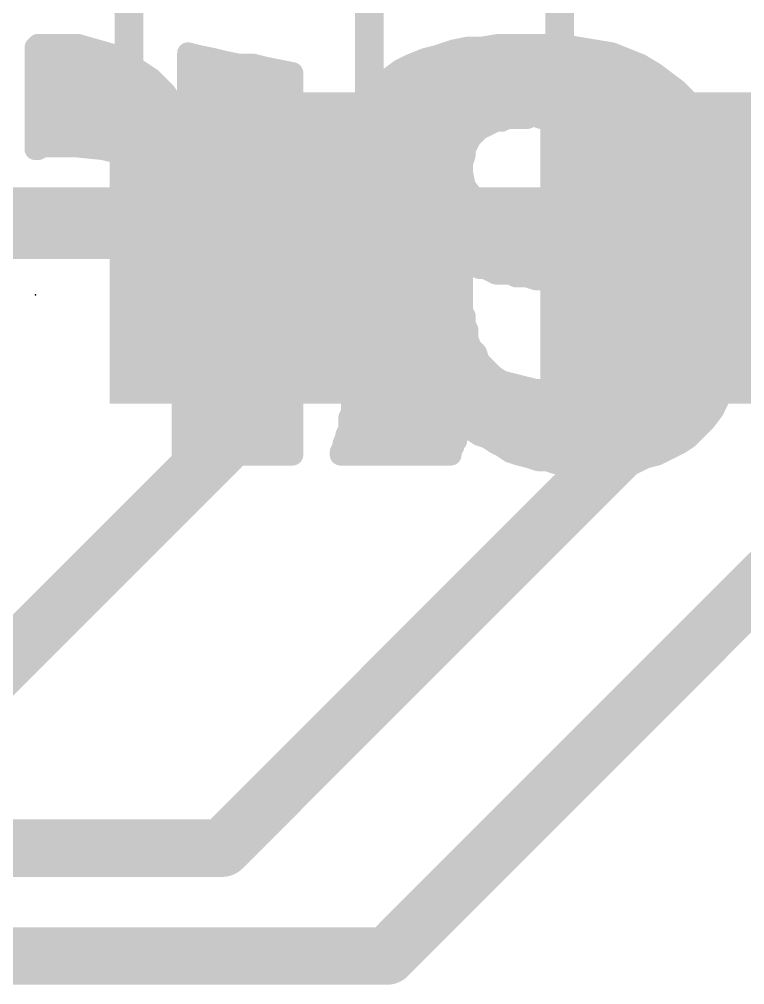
# Model space of a CAD drawing. Extents: x -30.7 to 55.9, y -16 to 25.5.
# Drawn here: x 15.436 to 18.003, y 19.914 to 23.327 of the extents above; entities that cross this region are included whole.
import ezdxf

# ---------------------------------------------------------------- set-up
doc = ezdxf.new("R2010")
doc.units = 0
for name, color, linetype in [('1', 12, 'CONTINUOUS'), ('16', 53, 'CONTINUOUS'), ('22', 40, 'CONTINUOUS'), ('24', 53, 'CONTINUOUS'), ('51', 53, 'CONTINUOUS')]:
    doc.layers.add(name, color=color, linetype=linetype)

# ---------------------------------------------------------------- blocks, each defined once
blk = doc.blocks.new('RECT')
blk.add_solid([(-0.5, -0.5), (0.5, -0.5), (-0.5, 0.5), (0.5, 0.5)])

msp = doc.modelspace()

# ---------------------------------------------------------------- linework, layer by layer
at = {"layer": '1', "const_width": 0.2032}
for points in [[(16.256, 21.9202), (16.256, 22.518)], [(19.2414, 22.518), (16.7386, 20.0152)], [(17.78, 22.518), (17.78, 22.0218)], [(17.78, 22.0218), (16.1544, 20.3962)], [(15.113, 20.7772), (16.256, 21.9202)], [(16.1544, 20.3962), (10.287, 20.3962)], [(12.6312, 20.0152), (16.7386, 20.0152)]]:
    msp.add_lwpolyline(points, dxfattribs=at)
at = {"layer": '1', "const_width": 0.1016}
for points in [[(16.3068, 22.518, 1), (16.2052, 22.518)], [(17.8308, 22.518, 1), (17.7292, 22.518)], [(17.8159, 21.9859, 1), (17.7441, 22.0577)], [(17.7292, 22.0218, 1), (17.8308, 22.0218)], [(16.2919, 21.8843, 1), (16.2201, 21.9561)], [(16.2052, 21.9202, 1), (16.3068, 21.9202)], [(16.1185, 20.4321, 1), (16.1903, 20.3603)], [(16.1544, 20.3454, 1), (16.1544, 20.447)], [(16.7386, 19.9644, 1), (16.7386, 20.066)], [(16.7027, 20.0511, 1), (16.7745, 19.9793)]]:
    msp.add_lwpolyline(points, format="xyb", dxfattribs=at)
at = {"layer": '16', "const_width": 0.254}
msp.add_lwpolyline([(19.4818, 22.606), (7.366, 22.606)], dxfattribs=at)
at = {"layer": '22', "const_width": 0.0762}
for points in [[(15.503, 23.237), (15.493, 23.227)], [(15.493, 23.227), (15.493, 22.867)], [(15.643, 23.237), (15.503, 23.237)], [(15.783, 23.197), (15.643, 23.237)], [(16.073, 23.197), (16.033, 23.207)], [(16.033, 23.207), (16.033, 22.937)], [(16.973, 23.217), (16.913, 23.197)], [(17.023, 23.227), (16.973, 23.217)], [(17.073, 23.227), (17.023, 23.227)], [(17.133, 23.237), (17.073, 23.227)], [(17.353, 23.237), (17.133, 23.237)], [(17.533, 23.207), (17.353, 23.237)], [(17.633, 23.167), (17.533, 23.207)], [(15.903, 23.117), (15.783, 23.197)], [(16.123, 23.187), (16.073, 23.197)], [(16.163, 23.177), (16.123, 23.187)], [(16.213, 23.167), (16.163, 23.177)], [(16.873, 23.187), (16.823, 23.167)], [(16.913, 23.197), (16.873, 23.187)], [(15.493, 23.1648), (15.8313, 23.1648)], [(16.033, 23.1648), (16.2718, 23.1648)], [(16.263, 23.167), (16.213, 23.167)], [(16.303, 23.157), (16.263, 23.167)], [(16.403, 23.137), (16.303, 23.157)], [(16.403, 21.787), (16.403, 23.137)], [(16.783, 23.147), (16.743, 23.117)], [(16.823, 23.167), (16.783, 23.147)], [(16.8186, 23.1648), (17.6367, 23.1648)], [(17.683, 23.137), (17.633, 23.167)], [(17.763, 23.077), (17.683, 23.137)], [(15.953, 23.067), (15.903, 23.117)], [(16.743, 23.117), (16.673, 23.047)], [(15.493, 23.0886), (15.9314, 23.0886)], [(16.033, 23.0886), (16.403, 23.0886)], [(16.7146, 23.0886), (17.7475, 23.0886)], [(17.803, 23.037), (17.763, 23.077)], [(15.993, 23.007), (15.953, 23.067)], [(16.673, 23.047), (16.653, 22.997)], [(17.833, 22.997), (17.803, 23.037)], [(15.493, 23.0124), (15.9894, 23.0124)], [(16.023, 22.937), (15.993, 23.007)], [(16.033, 23.0124), (16.403, 23.0124)], [(16.6592, 23.0124), (17.8215, 23.0124)], [(16.653, 22.997), (16.633, 22.957)], [(17.063, 22.937), (17.123, 22.967)], [(17.123, 22.967), (17.143, 22.967)], [(17.143, 22.967), (17.163, 22.977)], [(17.163, 22.977), (17.233, 22.977)], [(17.233, 22.977), (17.253, 22.987)], [(17.253, 22.987), (17.283, 22.977)], [(17.283, 22.977), (17.333, 22.977)], [(17.333, 22.977), (17.363, 22.967)], [(17.363, 22.967), (17.383, 22.967)], [(17.383, 22.967), (17.423, 22.947)], [(17.863, 22.947), (17.833, 22.997)], [(15.493, 22.9362), (16.403, 22.9362)], [(16.033, 22.937), (16.023, 22.937)], [(16.633, 22.957), (16.613, 22.837)], [(16.6295, 22.9362), (17.0622, 22.9362)], [(17.033, 22.907), (17.063, 22.937)], [(17.423, 22.947), (17.483, 22.887)], [(17.4338, 22.9362), (17.8666, 22.9362)], [(17.883, 22.887), (17.863, 22.947)], [(17.013, 22.867), (17.033, 22.907)], [(15.493, 22.867), (15.503, 22.867)], [(15.503, 22.867), (15.523, 22.877)], [(15.523, 22.877), (15.633, 22.877)], [(15.633, 22.877), (15.733, 22.867)], [(15.733, 22.867), (15.813, 22.847)], [(17.013, 22.847), (17.013, 22.867)], [(17.483, 22.887), (17.503, 22.847)], [(17.893, 22.837), (17.883, 22.887)], [(15.761, 22.86), (16.403, 22.86)], [(15.813, 22.847), (15.873, 22.807)], [(16.613, 22.837), (16.613, 21.937)], [(16.6168, 22.86), (17.013, 22.86)], [(17.003, 22.817), (17.013, 22.847)], [(17.4965, 22.86), (17.8884, 22.86)], [(17.503, 22.847), (17.503, 22.817)], [(17.903, 22.767), (17.893, 22.837)], [(15.873, 22.807), (15.933, 22.747)], [(17.003, 22.787), (17.003, 22.817)], [(17.503, 22.817), (17.513, 22.797)], [(17.513, 22.797), (17.513, 22.767)], [(15.8962, 22.7838), (16.403, 22.7838)], [(16.613, 22.7838), (17.0036, 22.7838)], [(17.013, 22.737), (17.003, 22.787)], [(17.513, 22.7838), (17.9006, 22.7838)], [(17.513, 22.767), (17.903, 22.767)], [(15.933, 22.747), (15.993, 22.607)], [(17.043, 22.697), (17.013, 22.737)], [(15.9499, 22.7076), (16.403, 22.7076)], [(16.613, 22.7076), (17.0351, 22.7076)], [(17.083, 22.667), (17.043, 22.697)], [(17.143, 22.647), (17.083, 22.667)], [(15.9825, 22.6314), (16.403, 22.6314)], [(16.613, 22.6314), (17.2119, 22.6314)], [(17.213, 22.637), (17.143, 22.647)], [(17.213, 22.637), (17.173, 22.427)], [(17.173, 22.427), (17.213, 22.637)], [(17.2119, 22.6314), (17.2578, 22.6314)], [(17.293, 22.627), (17.213, 22.637)], [(17.383, 22.617), (17.293, 22.627)], [(15.993, 22.607), (16.013, 22.517)], [(17.473, 22.597), (17.383, 22.617)], [(17.393, 22.387), (17.473, 22.597)], [(17.473, 22.597), (17.393, 22.387)], [(17.553, 22.587), (17.473, 22.597)], [(17.643, 22.567), (17.553, 22.587)], [(17.723, 22.537), (17.643, 22.567)], [(16.0045, 22.5552), (16.403, 22.5552)], [(16.613, 22.5552), (17.1974, 22.5552)], [(17.1974, 22.5552), (17.4571, 22.5552)], [(17.4571, 22.5552), (17.6745, 22.5552)], [(17.793, 22.497), (17.723, 22.537)], [(16.013, 22.517), (16.013, 21.787)], [(17.853, 22.437), (17.793, 22.497)], [(16.013, 22.479), (16.403, 22.479)], [(16.613, 22.479), (17.003, 22.479)], [(17.003, 22.297), (17.003, 22.487)], [(17.003, 22.487), (17.023, 22.477)], [(17.019, 22.479), (17.1829, 22.479)], [(17.023, 22.477), (17.033, 22.467)], [(17.033, 22.467), (17.053, 22.457)], [(17.053, 22.457), (17.063, 22.447)], [(17.1829, 22.479), (17.428, 22.479)], [(17.4281, 22.479), (17.811, 22.479)], [(17.063, 22.447), (17.083, 22.447)], [(17.083, 22.447), (17.123, 22.427)], [(17.123, 22.427), (17.173, 22.427)], [(17.173, 22.427), (17.193, 22.417)], [(17.903, 22.367), (17.853, 22.437)], [(16.013, 22.4028), (16.403, 22.4028)], [(16.613, 22.4028), (17.003, 22.4028)], [(17.193, 22.417), (17.233, 22.417)], [(17.233, 22.417), (17.263, 22.407)], [(17.263, 22.407), (17.303, 22.407)], [(17.303, 22.407), (17.333, 22.397)], [(17.3156, 22.4028), (17.399, 22.4028)], [(17.333, 22.397), (17.353, 22.397)], [(17.353, 22.397), (17.373, 22.387)], [(17.373, 22.387), (17.393, 22.387)], [(17.393, 22.387), (17.493, 22.337)], [(17.399, 22.4028), (17.8774, 22.4028)], [(17.933, 22.277), (17.903, 22.367)], [(16.013, 22.3266), (16.403, 22.3266)], [(16.613, 22.3266), (17.003, 22.3266)], [(17.493, 22.337), (17.533, 22.297)], [(17.5034, 22.3266), (17.9165, 22.3266)], [(17.013, 22.277), (17.003, 22.297)], [(17.533, 22.297), (17.553, 22.257)], [(16.013, 22.2504), (16.403, 22.2504)], [(16.613, 22.2504), (17.013, 22.2504)], [(17.013, 22.247), (17.013, 22.277)], [(17.553, 22.257), (17.553, 22.217)], [(17.553, 22.2504), (17.9354, 22.2504)], [(17.943, 22.167), (17.933, 22.277)], [(17.023, 22.227), (17.013, 22.247)], [(17.023, 22.197), (17.023, 22.227)], [(17.553, 22.217), (17.563, 22.187)], [(17.033, 22.167), (17.023, 22.197)], [(17.563, 22.187), (17.553, 22.167)], [(16.013, 22.1742), (16.403, 22.1742)], [(16.613, 22.1742), (17.0306, 22.1742)], [(17.053, 22.147), (17.033, 22.167)], [(17.063, 22.117), (17.053, 22.147)], [(17.553, 22.147), (17.543, 22.117)], [(17.553, 22.167), (17.553, 22.147)], [(17.5566, 22.1742), (17.9423, 22.1742)], [(17.943, 22.117), (17.943, 22.167)], [(17.113, 22.067), (17.063, 22.117)], [(17.543, 22.117), (17.543, 22.107)], [(17.933, 22.067), (17.943, 22.117)], [(16.013, 22.098), (16.403, 22.098)], [(16.613, 22.098), (17.082, 22.098)], [(17.533, 22.087), (17.503, 22.057)], [(17.543, 22.107), (17.533, 22.087)], [(17.5385, 22.098), (17.9392, 22.098)], [(17.143, 22.047), (17.113, 22.067)], [(17.263, 22.017), (17.143, 22.047)], [(17.483, 22.047), (17.473, 22.037)], [(17.503, 22.057), (17.483, 22.047)], [(17.913, 21.987), (17.933, 22.067)], [(16.013, 22.0218), (16.403, 22.0218)], [(16.613, 22.0218), (17.2438, 22.0218)], [(17.413, 22.017), (17.263, 22.017)], [(17.433, 22.027), (17.413, 22.017)], [(17.4226, 22.0218), (17.9217, 22.0218)], [(17.453, 22.027), (17.433, 22.027)], [(17.473, 22.037), (17.453, 22.027)], [(17.893, 21.947), (17.913, 21.987)], [(16.013, 21.9456), (16.403, 21.9456)], [(16.613, 21.9456), (17.892, 21.9456)], [(17.863, 21.907), (17.893, 21.947)], [(16.613, 21.937), (16.603, 21.917)], [(16.603, 21.917), (16.603, 21.877)], [(16.993, 21.907), (16.993, 21.927)], [(16.993, 21.927), (17.013, 21.907)], [(16.603, 21.877), (16.593, 21.857)], [(16.983, 21.897), (16.993, 21.907)], [(16.983, 21.837), (16.983, 21.897)], [(17.013, 21.907), (17.033, 21.877)], [(17.033, 21.877), (17.063, 21.857)], [(17.803, 21.847), (17.863, 21.907)], [(16.013, 21.8694), (16.403, 21.8694)], [(16.593, 21.847), (16.583, 21.827)], [(16.593, 21.857), (16.593, 21.847)], [(16.5992, 21.8694), (16.983, 21.8694)], [(17.0444, 21.8694), (17.8254, 21.8694)], [(17.063, 21.857), (17.093, 21.847)], [(17.093, 21.847), (17.123, 21.827)], [(17.773, 21.827), (17.803, 21.847)], [(16.583, 21.817), (16.573, 21.797)], [(16.583, 21.827), (16.583, 21.817)], [(16.963, 21.807), (16.973, 21.817)], [(16.963, 21.787), (16.963, 21.807)], [(16.973, 21.827), (16.983, 21.837)], [(16.973, 21.817), (16.973, 21.827)], [(17.123, 21.827), (17.143, 21.817)], [(17.143, 21.817), (17.173, 21.797)], [(17.693, 21.787), (17.773, 21.827)], [(16.013, 21.7932), (16.403, 21.7932)], [(16.013, 21.787), (16.403, 21.787)], [(16.573, 21.797), (16.573, 21.787)], [(16.573, 21.7932), (16.963, 21.7932)], [(16.573, 21.787), (16.963, 21.787)], [(17.173, 21.797), (17.203, 21.787)], [(17.1844, 21.7932), (17.7054, 21.7932)], [(17.203, 21.787), (17.243, 21.777)], [(17.243, 21.777), (17.273, 21.767)], [(17.613, 21.757), (17.653, 21.777)], [(17.653, 21.777), (17.693, 21.787)], [(17.273, 21.767), (17.303, 21.767)], [(17.303, 21.767), (17.333, 21.757)], [(17.333, 21.757), (17.403, 21.757)], [(17.403, 21.757), (17.433, 21.747)], [(17.433, 21.747), (17.513, 21.747)], [(17.513, 21.747), (17.563, 21.757)], [(17.563, 21.757), (17.613, 21.757)]]:
    msp.add_lwpolyline(points, dxfattribs=at)
at = {"layer": '22', "const_width": 0.0381}
for points in [[(15.4795, 23.2405, 1), (15.5065, 23.2135)], [(15.5121, 23.227, 1), (15.474, 23.227)], [(15.503, 23.2561, 1), (15.503, 23.218)], [(15.5165, 23.2235, 1), (15.4895, 23.2505)], [(15.6482, 23.2553, 1), (15.6378, 23.2187)], [(15.643, 23.218, 1), (15.643, 23.2561)], [(16.0376, 23.2255, 1), (16.0284, 23.1885)], [(16.0521, 23.207, 1), (16.014, 23.207)], [(16.9693, 23.2357, 1), (16.9767, 23.1983)], [(16.979, 23.1989, 1), (16.967, 23.2351)], [(17.023, 23.2461, 1), (17.023, 23.208)], [(17.0267, 23.2083, 1), (17.0193, 23.2457)], [(17.0699, 23.2458, 1), (17.0761, 23.2082)], [(17.073, 23.208, 1), (17.073, 23.2461)], [(17.133, 23.2561, 1), (17.133, 23.218)], [(17.1361, 23.2182, 1), (17.1299, 23.2558)], [(17.3561, 23.2558, 1), (17.3499, 23.2182)], [(17.353, 23.218, 1), (17.353, 23.2561)], [(17.5401, 23.2247, 1), (17.5259, 23.1893)], [(17.5299, 23.1882, 1), (17.5361, 23.2258)], [(15.7936, 23.2129, 1), (15.7724, 23.1811)], [(15.7778, 23.1787, 1), (15.7882, 23.2153)], [(16.0767, 23.2157, 1), (16.0693, 23.1783)], [(16.0684, 23.1785, 1), (16.0776, 23.2155)], [(16.1276, 23.2055, 1), (16.1184, 23.1685)], [(16.1193, 23.1683, 1), (16.1267, 23.2057)], [(16.1667, 23.1957, 1), (16.1593, 23.1583)], [(16.1584, 23.1585, 1), (16.1676, 23.1955)], [(16.8684, 23.2055, 1), (16.8776, 23.1685)], [(16.8801, 23.1693, 1), (16.8659, 23.2047)], [(16.907, 23.2151, 1), (16.919, 23.1789)], [(16.9176, 23.1785, 1), (16.9084, 23.2155)], [(15.493, 23.1838, 1), (15.493, 23.1457)], [(15.8313, 23.1457, 1), (15.8313, 23.1838)], [(16.033, 23.1838, 1), (16.033, 23.1457)], [(16.213, 23.1861, 1), (16.213, 23.148)], [(16.2093, 23.1483, 1), (16.2167, 23.1857)], [(16.2676, 23.1855, 1), (16.2584, 23.1485)], [(16.263, 23.148, 1), (16.263, 23.1861)], [(16.2718, 23.1457, 1), (16.2718, 23.1838)], [(16.3067, 23.1757, 1), (16.2993, 23.1383)], [(16.2984, 23.1385, 1), (16.3076, 23.1755)], [(16.4221, 23.137, 1), (16.384, 23.137)], [(16.3993, 23.1183, 1), (16.4067, 23.1557)], [(16.7745, 23.164, 1), (16.7915, 23.13)], [(16.7944, 23.1318, 1), (16.7716, 23.1622)], [(16.8186, 23.1838, 1), (16.8186, 23.1457)], [(16.8159, 23.1847, 1), (16.8301, 23.1493)], [(16.8315, 23.15, 1), (16.8145, 23.184)], [(17.6428, 23.1833, 1), (17.6232, 23.1507)], [(17.6259, 23.1493, 1), (17.6401, 23.1847)], [(17.6367, 23.1457, 1), (17.6367, 23.1838)], [(17.6944, 23.1522, 1), (17.6716, 23.1218)], [(15.9165, 23.1305, 1), (15.8895, 23.1035)], [(15.8924, 23.1011, 1), (15.9136, 23.1329)], [(16.7316, 23.1322, 1), (16.7544, 23.1018)], [(16.7565, 23.1035, 1), (16.7295, 23.1305)], [(17.6732, 23.1207, 1), (17.6928, 23.1533)], [(15.493, 23.1076, 1), (15.493, 23.0695)], [(15.9314, 23.0695, 1), (15.9314, 23.1076)], [(16.033, 23.1076, 1), (16.033, 23.0695)], [(16.403, 23.0695, 1), (16.403, 23.1076)], [(16.7146, 23.1076, 1), (16.7146, 23.0695)], [(17.7765, 23.0905, 1), (17.7495, 23.0635)], [(17.7475, 23.0695, 1), (17.7475, 23.1076)], [(17.7516, 23.0618, 1), (17.7744, 23.0922)], [(15.9689, 23.0776, 1), (15.9371, 23.0564)], [(15.9395, 23.0535, 1), (15.9665, 23.0805)], [(16.6595, 23.0605, 1), (16.6865, 23.0335)], [(16.6907, 23.0399, 1), (16.6553, 23.0541)], [(17.8182, 23.0484, 1), (17.7878, 23.0256)], [(15.493, 23.0314, 1), (15.493, 22.9933)], [(16.0105, 23.0145, 1), (15.9755, 22.9995)], [(15.9894, 22.9933, 1), (15.9894, 23.0314)], [(16.033, 23.0314, 1), (16.033, 22.9933)], [(16.403, 22.9933, 1), (16.403, 23.0314)], [(16.6592, 23.0314, 1), (16.6592, 22.9933)], [(17.7895, 23.0235, 1), (17.8165, 23.0505)], [(17.8215, 22.9933, 1), (17.8215, 23.0314)], [(15.9771, 22.9964, 1), (16.0089, 23.0176)], [(16.6353, 23.0041, 1), (16.6707, 22.9899)], [(16.67, 22.9885, 1), (16.636, 23.0055)], [(17.123, 22.9861, 1), (17.123, 22.948)], [(17.1315, 22.95, 1), (17.1145, 22.984)], [(17.143, 22.948, 1), (17.143, 22.9861)], [(17.163, 22.9961, 1), (17.163, 22.958)], [(17.1715, 22.96, 1), (17.1545, 22.994)], [(17.2245, 22.994, 1), (17.2415, 22.96)], [(17.233, 22.958, 1), (17.233, 22.9961)], [(17.259, 23.0051, 1), (17.247, 22.9689)], [(17.2615, 22.97, 1), (17.2445, 23.004)], [(17.283, 22.9961, 1), (17.283, 22.958)], [(17.277, 22.9589, 1), (17.289, 22.9951)], [(17.339, 22.9951, 1), (17.327, 22.9589)], [(17.333, 22.958, 1), (17.333, 22.9961)], [(17.363, 22.9861, 1), (17.363, 22.948)], [(17.357, 22.9489, 1), (17.369, 22.9851)], [(17.3915, 22.984, 1), (17.3745, 22.95)], [(17.383, 22.948, 1), (17.383, 22.9861)], [(17.8493, 23.0068, 1), (17.8167, 22.9872)], [(17.8178, 22.9856, 1), (17.8482, 23.0084)], [(15.493, 22.9552, 1), (15.493, 22.9171)], [(16.023, 22.9561, 1), (16.023, 22.918)], [(16.033, 22.918, 1), (16.033, 22.9561)], [(16.403, 22.9171, 1), (16.403, 22.9552)], [(16.6295, 22.9552, 1), (16.6295, 22.9171)], [(16.616, 22.9655, 1), (16.65, 22.9485)], [(16.6518, 22.9539, 1), (16.6142, 22.9601)], [(17.0545, 22.954, 1), (17.0715, 22.92)], [(17.0765, 22.9235, 1), (17.0495, 22.9505)], [(17.0622, 22.9171, 1), (17.0622, 22.9552)], [(17.1345, 22.984, 1), (17.1515, 22.95)], [(17.4365, 22.9605, 1), (17.4095, 22.9335)], [(17.4145, 22.93, 1), (17.4315, 22.964)], [(17.4338, 22.9552, 1), (17.4338, 22.9171)], [(17.8811, 22.953, 1), (17.8449, 22.941)], [(17.8467, 22.9372, 1), (17.8793, 22.9568)], [(17.8666, 22.9171, 1), (17.8666, 22.9552)], [(16.0055, 22.9295, 1), (16.0405, 22.9445)], [(16.014, 22.937, 1), (16.0521, 22.937)], [(17.0195, 22.9205, 1), (17.0465, 22.8935)], [(17.05, 22.8985, 1), (17.016, 22.9155)], [(15.493, 22.8861, 1), (15.493, 22.848)], [(15.4945, 22.884, 1), (15.5115, 22.85)], [(15.503, 22.848, 1), (15.503, 22.8861)], [(15.523, 22.8961, 1), (15.523, 22.858)], [(15.5315, 22.86, 1), (15.5145, 22.894)], [(15.6349, 22.896, 1), (15.6311, 22.858)], [(15.633, 22.858, 1), (15.633, 22.8961)], [(15.7376, 22.8855, 1), (15.7284, 22.8485)], [(15.7311, 22.848, 1), (15.7349, 22.886)], [(17.0321, 22.867, 1), (16.994, 22.867)], [(17.5, 22.8955, 1), (17.466, 22.8785)], [(17.4695, 22.8735, 1), (17.4965, 22.9005)], [(17.9017, 22.8907, 1), (17.8643, 22.8833)], [(17.8649, 22.881, 1), (17.9011, 22.893)], [(15.474, 22.867, 1), (15.5121, 22.867)], [(15.761, 22.879, 1), (15.761, 22.8409)], [(15.8236, 22.8629, 1), (15.8024, 22.8311)], [(15.8084, 22.8285, 1), (15.8176, 22.8655)], [(16.403, 22.8409, 1), (16.403, 22.879)], [(16.632, 22.837, 1), (16.5939, 22.837)], [(16.6168, 22.879, 1), (16.6168, 22.8409)], [(16.996, 22.8755, 1), (17.03, 22.8585)], [(17.0311, 22.841, 1), (16.9949, 22.853)], [(17.013, 22.8409, 1), (17.013, 22.879)], [(17.4965, 22.879, 1), (17.4965, 22.8409)], [(17.5221, 22.847, 1), (17.484, 22.847)], [(17.486, 22.8385, 1), (17.52, 22.8555)], [(17.9119, 22.8397, 1), (17.8741, 22.8343)], [(17.8884, 22.8409, 1), (17.8884, 22.879)], [(15.8865, 22.8205, 1), (15.8595, 22.7935)], [(15.8624, 22.7911, 1), (15.8836, 22.8229)], [(16.5942, 22.8401, 1), (16.6318, 22.8339)], [(16.9849, 22.823, 1), (17.0211, 22.811)], [(17.0221, 22.817, 1), (16.984, 22.817)], [(16.994, 22.847, 1), (17.0321, 22.847)], [(17.52, 22.8255, 1), (17.486, 22.8085)], [(17.484, 22.817, 1), (17.5221, 22.817)], [(17.5321, 22.797, 1), (17.494, 22.797)], [(17.8743, 22.8333, 1), (17.9117, 22.8407)], [(15.8962, 22.8028, 1), (15.8962, 22.7647)], [(16.403, 22.7647, 1), (16.403, 22.8028)], [(16.613, 22.8028, 1), (16.613, 22.7647)], [(17.0217, 22.7907, 1), (16.9843, 22.7833)], [(16.984, 22.787, 1), (17.0221, 22.787)], [(17.0036, 22.7647, 1), (17.0036, 22.8028)], [(17.513, 22.8028, 1), (17.513, 22.7647)], [(17.513, 22.786, 1), (17.513, 22.7479)], [(17.496, 22.7885, 1), (17.53, 22.8055)], [(17.9006, 22.7647, 1), (17.9006, 22.8028)], [(17.903, 22.7479, 1), (17.903, 22.786)], [(15.9505, 22.7545, 1), (15.9155, 22.7395)], [(15.9195, 22.7335, 1), (15.9465, 22.7605)], [(17.0282, 22.7484, 1), (16.9978, 22.7256)], [(17.494, 22.767, 1), (17.5321, 22.767)], [(17.8841, 22.7643, 1), (17.9219, 22.7697)], [(15.9499, 22.7266, 1), (15.9499, 22.6885)], [(16.403, 22.6885, 1), (16.403, 22.7266)], [(16.613, 22.7266, 1), (16.613, 22.6885)], [(16.9943, 22.7333, 1), (17.0317, 22.7407)], [(17.0544, 22.7122, 1), (17.0316, 22.6818)], [(17.0351, 22.6885, 1), (17.0351, 22.7266)], [(17.0278, 22.6856, 1), (17.0582, 22.7084)], [(17.089, 22.6851, 1), (17.077, 22.6489)], [(17.0716, 22.6518, 1), (17.0944, 22.6822)], [(15.9825, 22.6505, 1), (15.9825, 22.6124)], [(16.403, 22.6124, 1), (16.403, 22.6505)], [(16.613, 22.6505, 1), (16.613, 22.6124)], [(17.1457, 22.6659, 1), (17.1403, 22.6281)], [(17.137, 22.6289, 1), (17.149, 22.6651)], [(17.2119, 22.6505, 1), (17.2119, 22.6124)], [(17.2154, 22.6559, 1), (17.2106, 22.6181)], [(17.2317, 22.6334, 1), (17.1943, 22.6406)], [(17.2317, 22.6334, 1), (17.1943, 22.6406)], [(17.2103, 22.6181, 1), (17.2157, 22.6559)], [(17.2119, 22.6124, 1), (17.2119, 22.6505)], [(17.2578, 22.6124, 1), (17.2578, 22.6505)], [(17.2951, 22.6459, 1), (17.2909, 22.6081)], [(17.2906, 22.6081, 1), (17.2954, 22.6459)], [(16.0116, 22.6111, 1), (15.9744, 22.6029)], [(15.9755, 22.5995, 1), (16.0105, 22.6145)], [(17.3871, 22.6356, 1), (17.3789, 22.5984)], [(17.3809, 22.5981, 1), (17.3851, 22.6359)], [(17.4754, 22.6159, 1), (17.4706, 22.5781)], [(17.4908, 22.5902, 1), (17.4552, 22.6038)], [(17.4908, 22.5902, 1), (17.4552, 22.6038)], [(17.4689, 22.5784, 1), (17.4771, 22.6156)], [(17.5571, 22.6056, 1), (17.5489, 22.5684)], [(17.5506, 22.5681, 1), (17.5554, 22.6059)], [(17.6497, 22.5848, 1), (17.6363, 22.5492)], [(17.6389, 22.5484, 1), (17.6471, 22.5856)], [(16.0045, 22.5743, 1), (16.0045, 22.5362)], [(16.403, 22.5362, 1), (16.403, 22.5743)], [(16.613, 22.5743, 1), (16.613, 22.5362)], [(17.1974, 22.5743, 1), (17.1974, 22.5362)], [(17.1974, 22.5362, 1), (17.1974, 22.5743)], [(17.4571, 22.5743, 1), (17.4571, 22.5362)], [(17.4571, 22.5362, 1), (17.4571, 22.5743)], [(17.6745, 22.5362, 1), (17.6745, 22.5743)], [(17.7325, 22.5535, 1), (17.7135, 22.5205)], [(17.7163, 22.5192, 1), (17.7297, 22.5548)], [(16.0321, 22.517, 1), (15.994, 22.517)], [(15.9944, 22.5129, 1), (16.0316, 22.5211)], [(17.8065, 22.5105, 1), (17.7795, 22.4835)], [(17.7835, 22.4805, 1), (17.8025, 22.5135)], [(16.013, 22.4981, 1), (16.013, 22.46)], [(16.403, 22.46, 1), (16.403, 22.4981)], [(16.613, 22.4981, 1), (16.613, 22.46)], [(17.0115, 22.504, 1), (16.9945, 22.47)], [(17.0221, 22.487, 1), (16.984, 22.487)], [(17.019, 22.4981, 1), (17.019, 22.46)], [(17.003, 22.46, 1), (17.003, 22.4981)], [(17.0365, 22.4905, 1), (17.0095, 22.4635)], [(17.0415, 22.484, 1), (17.0245, 22.45)], [(17.0145, 22.46, 1), (17.0315, 22.494)], [(17.0195, 22.4535, 1), (17.0465, 22.4805)], [(17.0665, 22.4705, 1), (17.0395, 22.4435)], [(17.0445, 22.44, 1), (17.0615, 22.474)], [(17.1829, 22.4981, 1), (17.1829, 22.46)], [(17.1829, 22.46, 1), (17.1829, 22.4981)], [(17.4281, 22.4981, 1), (17.4281, 22.46)], [(17.428, 22.46, 1), (17.428, 22.4981)], [(17.811, 22.46, 1), (17.811, 22.4981)], [(17.063, 22.4661, 1), (17.063, 22.428)], [(17.0495, 22.4335, 1), (17.0765, 22.4605)], [(17.0915, 22.464, 1), (17.0745, 22.43)], [(17.083, 22.428, 1), (17.083, 22.4661)], [(17.123, 22.446, 1), (17.123, 22.4079)], [(17.1145, 22.41, 1), (17.1315, 22.444)], [(17.1815, 22.444, 1), (17.1645, 22.41)], [(17.173, 22.4079, 1), (17.173, 22.446)], [(17.8685, 22.4481, 1), (17.8375, 22.4259)], [(17.8395, 22.4235, 1), (17.8665, 22.4505)], [(16.013, 22.4219, 1), (16.013, 22.3838)], [(16.403, 22.3838, 1), (16.403, 22.4219)], [(16.613, 22.4219, 1), (16.613, 22.3838)], [(17.003, 22.3838, 1), (17.003, 22.4219)], [(17.1543, 22.4306, 1), (17.1917, 22.4234)], [(17.1543, 22.4306, 1), (17.1917, 22.4234)], [(17.193, 22.4361, 1), (17.193, 22.398)], [(17.1845, 22.4, 1), (17.2015, 22.434)], [(17.239, 22.4351, 1), (17.227, 22.3989)], [(17.233, 22.398, 1), (17.233, 22.4361)], [(17.263, 22.4261, 1), (17.263, 22.388)], [(17.257, 22.3889, 1), (17.269, 22.4251)], [(17.309, 22.4251, 1), (17.297, 22.3889)], [(17.3156, 22.4219, 1), (17.3156, 22.3838)], [(17.303, 22.388, 1), (17.303, 22.4261)], [(17.333, 22.4161, 1), (17.333, 22.378)], [(17.327, 22.3789, 1), (17.339, 22.4151)], [(17.3615, 22.414, 1), (17.3445, 22.38)], [(17.353, 22.378, 1), (17.353, 22.4161)], [(17.373, 22.4061, 1), (17.373, 22.368)], [(17.4015, 22.404, 1), (17.3845, 22.37)], [(17.399, 22.4219, 1), (17.399, 22.3838)], [(17.393, 22.368, 1), (17.393, 22.4061)], [(17.399, 22.3838, 1), (17.399, 22.4219)], [(17.8774, 22.3838, 1), (17.8774, 22.4219)], [(17.3645, 22.37, 1), (17.3815, 22.404)], [(17.3752, 22.3938, 1), (17.4108, 22.3802)], [(17.3752, 22.3938, 1), (17.4108, 22.3802)], [(17.9211, 22.373, 1), (17.8849, 22.361)], [(17.8875, 22.3559, 1), (17.9185, 22.3781)], [(16.013, 22.3457, 1), (16.013, 22.3076)], [(16.403, 22.3076, 1), (16.403, 22.3457)], [(16.613, 22.3457, 1), (16.613, 22.3076)], [(17.003, 22.3076, 1), (17.003, 22.3457)], [(17.5065, 22.3505, 1), (17.4795, 22.3235)], [(17.5034, 22.3457, 1), (17.5034, 22.3076)], [(17.4845, 22.32, 1), (17.5015, 22.354)], [(17.9165, 22.3076, 1), (17.9165, 22.3457)], [(17.02, 22.3055, 1), (16.986, 22.2885)], [(17.55, 22.3055, 1), (17.516, 22.2885)], [(17.5195, 22.2835, 1), (17.5465, 22.3105)], [(16.013, 22.2695, 1), (16.013, 22.2314)], [(16.403, 22.2314, 1), (16.403, 22.2695)], [(16.613, 22.2695, 1), (16.613, 22.2314)], [(16.984, 22.297, 1), (17.0221, 22.297)], [(17.0321, 22.277, 1), (16.994, 22.277)], [(16.996, 22.2685, 1), (17.03, 22.2855)], [(17.013, 22.2314, 1), (17.013, 22.2695)], [(17.5721, 22.257, 1), (17.534, 22.257)], [(17.553, 22.2695, 1), (17.553, 22.2314)], [(17.952, 22.2787, 1), (17.914, 22.2753)], [(17.9149, 22.271, 1), (17.9511, 22.283)], [(17.9354, 22.2314, 1), (17.9354, 22.2695)], [(17.03, 22.2555, 1), (16.996, 22.2385)], [(16.994, 22.247, 1), (17.0321, 22.247)], [(17.042, 22.227, 1), (17.0039, 22.227)], [(17.006, 22.2185, 1), (17.04, 22.2355)], [(17.5711, 22.223, 1), (17.5349, 22.211)], [(17.536, 22.2485, 1), (17.57, 22.2655)], [(17.0411, 22.203, 1), (17.0049, 22.191)], [(17.534, 22.217, 1), (17.5721, 22.217)], [(17.58, 22.1785, 1), (17.546, 22.1955)], [(16.013, 22.1933, 1), (16.013, 22.1552)], [(16.403, 22.1552, 1), (16.403, 22.1933)], [(16.613, 22.1933, 1), (16.613, 22.1552)], [(17.0039, 22.197, 1), (17.042, 22.197)], [(17.0465, 22.1805, 1), (17.0195, 22.1535)], [(17.0149, 22.161, 1), (17.0511, 22.173)], [(17.0306, 22.1552, 1), (17.0306, 22.1933)], [(17.0711, 22.153, 1), (17.0349, 22.141)], [(17.5721, 22.167, 1), (17.534, 22.167)], [(17.536, 22.1755, 1), (17.57, 22.1585)], [(17.5711, 22.141, 1), (17.5349, 22.153)], [(17.5566, 22.1933, 1), (17.5566, 22.1552)], [(17.5449, 22.181, 1), (17.5811, 22.193)], [(17.9621, 22.167, 1), (17.924, 22.167)], [(17.924, 22.1653, 1), (17.962, 22.1687)], [(17.9423, 22.1552, 1), (17.9423, 22.1933)], [(17.0395, 22.1335, 1), (17.0665, 22.1605)], [(17.0765, 22.1305, 1), (17.0495, 22.1035)], [(17.562, 22.117, 1), (17.5239, 22.117)], [(17.534, 22.147, 1), (17.5721, 22.147)], [(17.9617, 22.1133, 1), (17.9243, 22.1207)], [(16.013, 22.1171, 1), (16.013, 22.079)], [(16.403, 22.079, 1), (16.403, 22.1171)], [(16.613, 22.1171, 1), (16.613, 22.079)], [(17.0449, 22.111, 1), (17.0811, 22.123)], [(17.082, 22.079, 1), (17.082, 22.1171)], [(17.5385, 22.1171, 1), (17.5385, 22.079)], [(17.5465, 22.0735, 1), (17.5195, 22.1005)], [(17.5249, 22.123, 1), (17.5611, 22.111)], [(17.5239, 22.107, 1), (17.562, 22.107)], [(17.56, 22.0985, 1), (17.526, 22.1155)], [(17.924, 22.117, 1), (17.9621, 22.117)], [(17.9392, 22.079, 1), (17.9392, 22.1171)], [(17.1236, 22.0829, 1), (17.1024, 22.0511)], [(17.0995, 22.0535, 1), (17.1265, 22.0805)], [(17.1476, 22.0655, 1), (17.1384, 22.0285)], [(17.1324, 22.0311, 1), (17.1536, 22.0629)], [(17.4745, 22.064, 1), (17.4915, 22.03)], [(17.4965, 22.0335, 1), (17.4695, 22.0605)], [(17.4895, 22.0705, 1), (17.5165, 22.0435)], [(17.5115, 22.04, 1), (17.4945, 22.074)], [(17.516, 22.0955, 1), (17.55, 22.0785)], [(17.9143, 22.0707, 1), (17.9517, 22.0633)], [(17.9515, 22.0624, 1), (17.9145, 22.0716)], [(16.013, 22.0409, 1), (16.013, 22.0028)], [(16.403, 22.0028, 1), (16.403, 22.0409)], [(16.613, 22.0409, 1), (16.613, 22.0028)], [(17.2438, 22.0028, 1), (17.2438, 22.0409)], [(17.263, 22.036, 1), (17.263, 21.9979)], [(17.2584, 21.9985, 1), (17.2676, 22.0355)], [(17.4045, 22.034, 1), (17.4215, 22)], [(17.4226, 22.0409, 1), (17.4226, 22.0028)], [(17.413, 21.9979, 1), (17.413, 22.036)], [(17.433, 22.0461, 1), (17.433, 22.008)], [(17.4415, 22.01, 1), (17.4245, 22.044)], [(17.4445, 22.044, 1), (17.4615, 22.01)], [(17.453, 22.008, 1), (17.453, 22.0461)], [(17.4595, 22.0505, 1), (17.4865, 22.0235)], [(17.4815, 22.02, 1), (17.4645, 22.054)], [(17.9217, 22.0028, 1), (17.9217, 22.0409)], [(17.93, 21.9785, 1), (17.896, 21.9955)], [(16.013, 21.9647, 1), (16.013, 21.9266)], [(16.403, 21.9266, 1), (16.403, 21.9647)], [(16.613, 21.9647, 1), (16.613, 21.9266)], [(17.9082, 21.9356, 1), (17.8778, 21.9584)], [(17.892, 21.9266, 1), (17.892, 21.9647)], [(17.8945, 21.9916, 1), (17.9315, 21.9824)], [(16.6221, 21.917, 1), (16.584, 21.917)], [(16.5939, 21.937, 1), (16.632, 21.937)], [(16.63, 21.9285, 1), (16.596, 21.9455)], [(17.0065, 21.9405, 1), (16.9795, 21.9135)], [(17.0121, 21.927, 1), (16.974, 21.927)], [(17.876, 21.9555, 1), (17.91, 21.9385)], [(16.586, 21.9255, 1), (16.62, 21.9085)], [(16.62, 21.8685, 1), (16.586, 21.8855)], [(17.0021, 21.897, 1), (16.964, 21.897)], [(16.9695, 21.9105, 1), (16.9965, 21.8835)], [(16.974, 21.907, 1), (17.0121, 21.907)], [(17.0065, 21.8935, 1), (16.9795, 21.9205)], [(17.0289, 21.9176, 1), (16.9971, 21.8964)], [(16.9995, 21.8935, 1), (17.0265, 21.9205)], [(17.0436, 21.8929, 1), (17.0224, 21.8611)], [(17.8478, 21.9184, 1), (17.8782, 21.8956)], [(17.8765, 21.8935, 1), (17.8495, 21.9205)], [(16.013, 21.8885, 1), (16.013, 21.8504)], [(16.403, 21.8504, 1), (16.403, 21.8885)], [(16.612, 21.857, 1), (16.5739, 21.857)], [(16.576, 21.8655, 1), (16.61, 21.8485)], [(16.61, 21.8385, 1), (16.576, 21.8555)], [(16.5992, 21.8885, 1), (16.5992, 21.8504)], [(16.584, 21.877, 1), (16.6221, 21.877)], [(16.983, 21.8504, 1), (16.983, 21.8885)], [(17.0171, 21.8664, 1), (17.0489, 21.8876)], [(17.0444, 21.8885, 1), (17.0444, 21.8504)], [(17.069, 21.8751, 1), (17.057, 21.8389)], [(17.0524, 21.8411, 1), (17.0736, 21.8729)], [(17.1036, 21.8629, 1), (17.0824, 21.8311)], [(17.087, 21.8289, 1), (17.099, 21.8651)], [(17.7895, 21.8605, 1), (17.8165, 21.8335)], [(17.8136, 21.8311, 1), (17.7924, 21.8629)], [(17.8254, 21.8504, 1), (17.8254, 21.8885)], [(16.566, 21.8355, 1), (16.6, 21.8185)], [(16.6021, 21.827, 1), (16.564, 21.827)], [(16.6, 21.8085, 1), (16.566, 21.8255)], [(16.5739, 21.847, 1), (16.612, 21.847)], [(16.9821, 21.807, 1), (16.944, 21.807)], [(16.9595, 21.8405, 1), (16.9865, 21.8135)], [(16.9921, 21.827, 1), (16.954, 21.827)], [(16.9865, 21.8035, 1), (16.9595, 21.8305)], [(16.964, 21.837, 1), (17.0021, 21.837)], [(16.9965, 21.8235, 1), (16.9695, 21.8505)], [(17.1315, 21.844, 1), (17.1145, 21.81)], [(17.1124, 21.8111, 1), (17.1336, 21.8429)], [(17.1536, 21.8329, 1), (17.1324, 21.8011)], [(17.1345, 21.8, 1), (17.1515, 21.834)], [(17.7624, 21.8429, 1), (17.7836, 21.8111)], [(17.7815, 21.81, 1), (17.7645, 21.844)], [(16.013, 21.8123, 1), (16.013, 21.7742)], [(16.013, 21.8061, 1), (16.013, 21.768)], [(16.403, 21.7742, 1), (16.403, 21.8123)], [(16.403, 21.768, 1), (16.403, 21.8061)], [(16.5921, 21.797, 1), (16.554, 21.797)], [(16.573, 21.8123, 1), (16.573, 21.7742)], [(16.573, 21.8061, 1), (16.573, 21.768)], [(16.556, 21.8055, 1), (16.59, 21.7885)], [(16.564, 21.817, 1), (16.6021, 21.817)], [(16.9495, 21.8205, 1), (16.9765, 21.7935)], [(16.954, 21.817, 1), (16.9921, 21.817)], [(16.963, 21.7742, 1), (16.963, 21.8123)], [(16.963, 21.768, 1), (16.963, 21.8061)], [(17.179, 21.8151, 1), (17.167, 21.7789)], [(17.1624, 21.7811, 1), (17.1836, 21.8129)], [(17.1844, 21.8123, 1), (17.1844, 21.7742)], [(17.2076, 21.8055, 1), (17.1984, 21.7685)], [(17.197, 21.7689, 1), (17.209, 21.8051)], [(17.249, 21.7951, 1), (17.237, 21.7589)], [(17.2384, 21.7585, 1), (17.2476, 21.7955)], [(17.6484, 21.7955, 1), (17.6576, 21.7585)], [(17.6615, 21.76, 1), (17.6445, 21.794)], [(17.6845, 21.804, 1), (17.7015, 21.77)], [(17.6976, 21.7685, 1), (17.6884, 21.8055)], [(17.7054, 21.7742, 1), (17.7054, 21.8123)], [(15.994, 21.787, 1), (16.0321, 21.787)], [(16.384, 21.787, 1), (16.4221, 21.787)], [(16.554, 21.787, 1), (16.5921, 21.787)], [(16.944, 21.787, 1), (16.9821, 21.787)], [(17.273, 21.786, 1), (17.273, 21.7479)], [(17.267, 21.7489, 1), (17.279, 21.7851)], [(17.309, 21.7851, 1), (17.297, 21.7489)], [(17.303, 21.7479, 1), (17.303, 21.786)], [(17.333, 21.7761, 1), (17.333, 21.738)], [(17.327, 21.7389, 1), (17.339, 21.7751)], [(17.409, 21.7751, 1), (17.397, 21.7389)], [(17.403, 21.738, 1), (17.403, 21.7761)], [(17.433, 21.766, 1), (17.433, 21.7279)], [(17.427, 21.7289, 1), (17.439, 21.7651)], [(17.5093, 21.7657, 1), (17.5167, 21.7283)], [(17.513, 21.7279, 1), (17.513, 21.766)], [(17.563, 21.7761, 1), (17.563, 21.738)], [(17.5667, 21.7383, 1), (17.5593, 21.7757)], [(17.6045, 21.774, 1), (17.6215, 21.74)], [(17.613, 21.738, 1), (17.613, 21.7761)]]:
    msp.add_lwpolyline(points, format="xyb", dxfattribs=at)
at = {"layer": '24'}
msp.add_point((15.494, 22.352), dxfattribs=at)
at = {"layer": '51', "const_width": 0.1016}
for points in [[(15.824, 23.012), (15.824, 23.724)], [(16.675, 23.012), (16.675, 23.724)], [(17.348, 23.012), (17.348, 23.724)]]:
    msp.add_lwpolyline(points, dxfattribs=at)
at = {"layer": '51', "const_width": 0.0508}
for points in [[(15.7986, 23.012, 1), (15.8494, 23.012)], [(16.6496, 23.012, 1), (16.7004, 23.012)], [(17.3226, 23.012, 1), (17.3734, 23.012)]]:
    msp.add_lwpolyline(points, format="xyb", dxfattribs=at)

# ---------------------------------------------------------------- block references
at = {"layer": '1', "xscale": 1.1, "rotation": 90}
for p in [(16.256, 22.518), (17.78, 22.518)]:
    msp.add_blockref('RECT', p, dxfattribs=at)
at = {"layer": '51', "xscale": 0.5001, "yscale": 0.95, "rotation": 90}
for p in [(16.2509, 22.7798), (17.7749, 22.7798)]:
    msp.add_blockref('RECT', p, dxfattribs=at)

doc.saveas('drawing.dxf')
